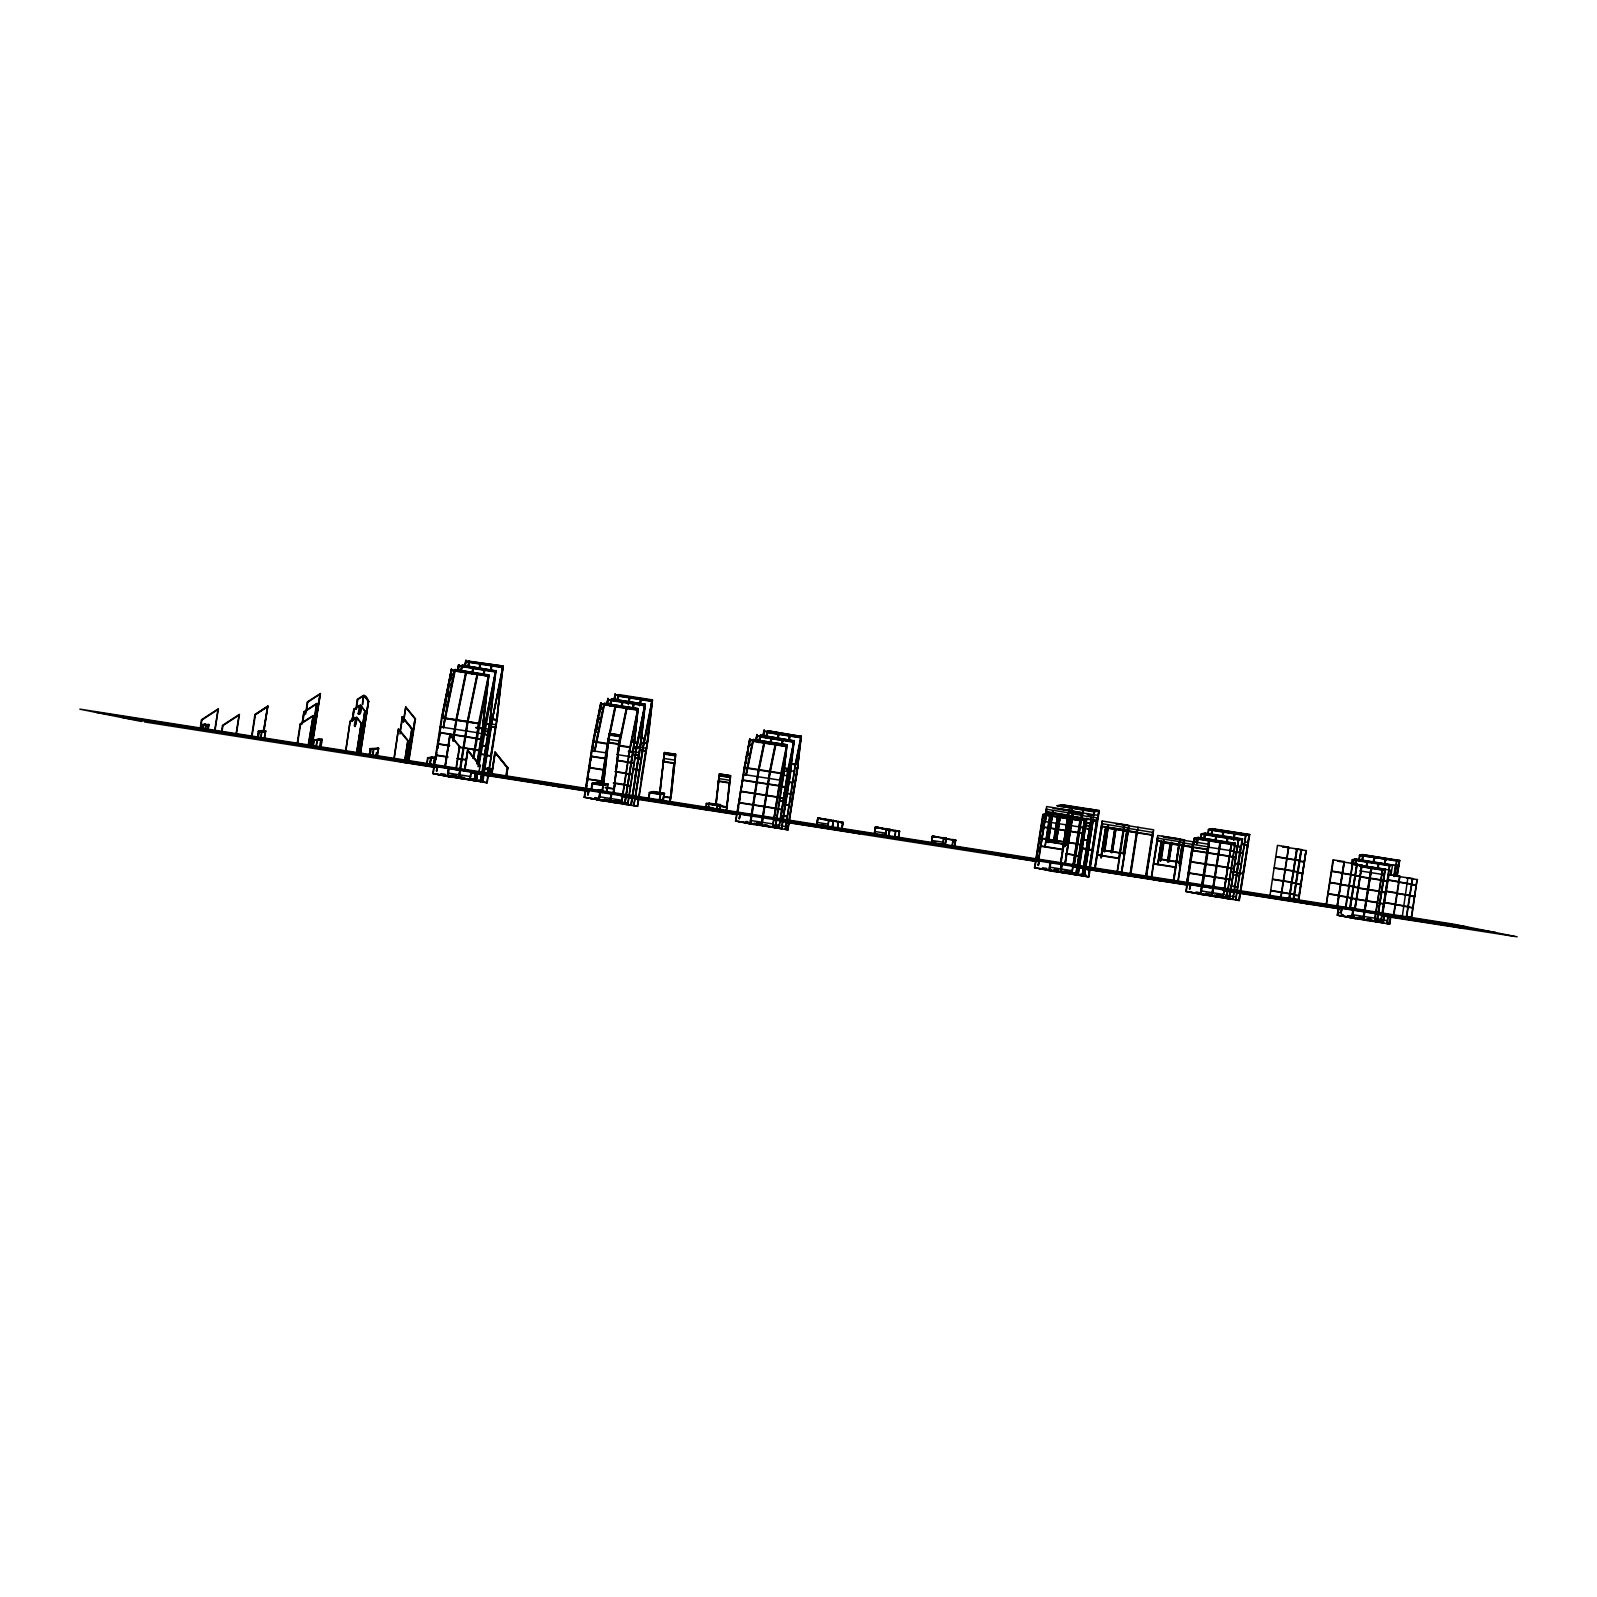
<?xml version="1.0" encoding="UTF-8"?>
<svg xmlns="http://www.w3.org/2000/svg" width="1597" height="1597" viewBox="0 0 1597 1597"><rect width="100%" height="100%" fill="white"/><g stroke="black" fill="none" stroke-linecap="round" stroke-linejoin="round"><path stroke-width="1.5" d="M450.274 680.302L451.492 669.023L441.85 717.951L444.685 718.39L454.506 670.261M450.614 680.342L451.212 674.653M458.079 669.762L458.658 664.631L458.319 670.58M462.292 666.767L461.214 671.538M464.967 666.069L466.144 660.28L465.026 665.769M477.044 674.573L467.242 721.964M477.743 674.373L488.223 676.33M487.205 683.596L482.294 730.667L488.343 676.03L478.521 723.72M478.86 723.78L445.004 718.47L455.005 669.562L488.842 674.872L483.033 724.619M494.032 681.12L489.441 726.276L495.489 671.638M501.498 674.792L496.587 721.864L502.656 667.247L493.154 714.977M600.472 708.769L600.811 702.82L598.875 715.716M607.399 703.558L607.958 698.428L607.12 704.277M603.107 784.466L607.519 744.122M603.446 785.245L609.136 733.422L620.415 735.179L614.625 784.945M614.546 699.167L615.105 694.036L614.765 699.985M613.867 790.974L619.935 736.357L618.458 745.839L630.216 747.516M637.922 709.886L632.711 754.203L636.185 719.309L629.078 753.505L638.141 708.669L604.305 703.379L596.38 742.206L607.858 744.162L609.315 734.7L603.746 782.77M629.877 747.456L637.582 709.827L633.809 748.214L638.141 708.669L604.305 703.379M643.571 713.46L639.858 749.811L644.749 705.854M637.023 743.064L644.729 705.435L640.956 743.823L645.288 704.277L611.451 698.987L609.974 706.173M650.718 709.068L647.005 745.42L651.955 701.043M617.42 700.504L618.598 694.575L652.454 699.885L647.763 739.371M659.501 793.39L664.272 753.724L675.551 755.501L671.359 793.829L675.711 754.263L664.432 752.506L659.88 793.849M659.9 793.849L664.432 752.506M673.754 764.923L670.321 800.117M670.281 799.818L674.074 763.007L663.454 761.33M715.696 804.289L719.189 775.184L730.468 776.941L726.715 808.501L729.27 782.57L718.67 780.913M716.015 805.187L719.349 773.946L730.628 775.723L727.074 804.948M749.412 744.941L749.752 738.992L747.476 753.984M756.519 738.014L756.898 734.6L756.858 738.074M760.531 736.716L759.473 741.467M763.486 735.319L764.045 730.188L763.705 736.137M786.423 749.452L783.169 777.619L786.343 748.334M792.651 748.594L782.869 821.457L780.035 820.918M790.315 773.227L793.749 741.607L788.04 769.135M799.957 743.344L797.462 768.836L800.816 737.794L790.116 736.117M361.341 723.521L356.69 717.113L350.182 721.784M365.134 711.364L360.463 704.956L353.895 709.128L351.999 721.425L353.915 709.128M364.555 696.512L368.667 701.582L363.896 695.154L357.329 699.326L355.871 709.407M200.044 729.55L201.462 719.768L218.33 708.789L214.816 731.845M200.384 729.589L201.901 719.987M201.901 729.43L202.619 724.539L208.928 724.519L207.969 730.508M202.021 729.849L202.919 724.938L205.714 724.359M202.679 729.949L203.578 724.798M205.434 723.96L202.559 724.878L206.053 725.437M204.755 729.53L205.734 725.377L208.868 724.858L207.63 730.448M205.374 730.089L206.113 725.098L208.928 724.519M207.111 729.989L207.889 724.938M214.477 731.805L217.991 709.507M221.464 732.783L222.502 725.377L239.37 714.398L236.256 735.079M221.803 732.823L222.941 725.617M235.917 735.039L239.031 715.137M251.448 737.594L254.941 714.498L267.837 706.114L263.884 732.065M251.787 737.634L255.4 714.717M257.436 738.093L258.395 731.186L265.721 730.947L264.383 739.331M257.776 738.153L258.694 731.586M258.654 735.758L259.333 731.446M260.59 738.593L261.529 732.025L265.721 730.947M260.87 738.772L261.908 731.745M262.207 730.408L265.661 731.286M261.209 738.832L257.476 737.754L264.044 739.271M267.498 706.852L263.425 732.065L267.817 706.114M264.343 737.515L265.322 731.226M297.042 744.601L300.176 723.86L313.192 715.516L308.341 746.378M297.381 744.661L300.615 724.1M302.093 723.76L303.969 711.703L316.985 703.359L310.157 746.737M302.212 723.78L303.969 711.703M302.951 721.305L304.288 711.923M305.586 714.218L307.383 701.901L320.398 693.557L311.994 747.097M306.345 711.663L307.702 702.121M308.001 746.318L313.112 715.975L300.236 724.339M309.818 746.677L316.505 704.057M319.919 694.256L311.615 747.037L320.378 693.557M312.912 746.737L313.87 739.83L322.195 739.371L320.777 748.155M313.252 746.777L314.17 740.21M315.986 747.216L317.005 740.649L322.195 739.371M316.066 747.236L317.364 740.369M318.681 738.832L322.135 739.71L313.83 740.15L318.981 739.211M319.58 747.975L320.358 741.807M320.857 741.747L320.518 747.775M320.438 748.095L321.476 741.687M345.411 752.167L350.122 721.285C362.798 706.453 350.302 741.966 357.409 718.011M345.731 752.227L350.122 721.305M352.478 721.285L354.354 709.367M356.251 709.208L357.768 699.566M354.314 725.896L355.592 717.732M358.227 713.759L359.505 705.595M359.804 713.999C360.583 693.338 363.597 716.774 358.087 713.739M362.918 695.793C362.279 721.026 361.401 682.438 368.667 701.582M356.351 753.884L361.162 723.181M356.69 753.944L361.401 723.062L356.77 753.604M358.167 754.243L364.835 711.004L358.507 754.303M359.944 754.602L368.368 701.223M360.004 754.622L368.608 701.103L360.343 754.662M377.191 756.978L378.589 748.195L370.284 748.654L369.226 755.541L370.584 749.033L372.72 748.594M370.544 753.225L371.243 748.893M372.48 756.06L373.399 749.472L378.589 748.195M372.82 756.12L373.778 749.193M375.674 756.758L376.473 752.546M376.333 756.858L376.952 752.546M376.852 756.938L378.549 748.534L370.225 748.993M393.76 759.733L398.471 728.851L408.313 740.788L405.039 761.509M394.06 759.793L398.412 729.31L408.093 741.228M400.108 731.386L402.264 716.714L412.106 728.651M399.929 733.961L402.624 717.552M403.362 721.744L405.678 706.892L415.519 718.83L408.692 762.228M403.662 722.024L405.818 706.932M406.536 761.829L411.727 728.731M406.876 761.869L412.086 728.631M426.659 764.584L427.637 757.677L434.943 757.437L433.605 765.821M426.998 764.644L427.936 758.076M431.45 756.898L434.883 757.777L430.751 758.515L429.773 764.723L433.326 765.422M429.813 765.083L430.751 758.515M430.112 765.262L431.13 758.216L434.943 757.437M430.451 765.322L430.751 763.566M431.37 765.462L427.058 764.284M433.266 765.762L434.544 757.717M437.658 774.485L432.807 773.527L441.59 717.452L451.492 669.023M433.166 773.587L444.285 704.257L447.779 704.816M436.74 752.566L435.901 759.893L436.72 754.942M440.752 726.954L437.698 748.514L438.536 743.324M442.589 717.273L444.485 705.095L447.32 705.535M439.135 739.431L439.993 734.021M441.331 727.433L440.093 727.214M442.469 718.131L443.207 713.4M443.766 710.645L446.342 694.176L449.855 694.735M444.066 710.925L448.418 684.115L451.911 684.654M445.663 703.738L448.757 684.155L451.552 684.754L448.677 684.614M447.06 695.833L450.474 674.054L453.967 674.613M447.32 696.332L448.118 691.341M448.677 688.666L451.691 669.822L454.905 670.341M450.434 679.743L451.751 669.842M437.159 766.54L436.42 771.211L437.838 766.66M444.745 717.931L443.247 727.693L445.403 718.231M436.76 771.271L437.498 766.6M443.587 727.753L445.084 717.991M447.439 704.756L444.545 704.776M449.516 694.675L446.621 694.715M453.628 674.553L450.733 674.573M455.005 669.562L488.782 675.331M457.92 671.698L458.898 665.45L462.072 665.949M444.804 767.498L449.935 734.62L444.864 767.858M445.204 767.917L450.174 735.438M461.573 666.328L460.635 670.92M462.152 665.17L495.928 670.92L462.152 665.17L460.655 672.437M447.26 775.803L448.438 768.317M452.75 740.748L456.023 719.888L445.403 718.331M447.599 775.843L448.777 768.357M453.069 740.808L456.363 719.788M447.939 775.902L449.116 768.417M453.428 740.848L456.682 719.987M465.006 667.286L465.605 663.414M466.204 671.798L456.283 720.247M467.861 666.209L464.767 665.27L465.805 660.22M469.219 661.238L503.135 666.069L497.326 715.835M455.804 769.574L459.397 746.657M456.143 769.634L459.776 746.558L449.935 734.62M473.351 667.386L471.933 674.213M458.878 777.619L467.642 721.545M459.217 777.679L467.981 721.764M477.483 673.555L467.582 722.004M480.497 662.995L479.379 668.524M464.867 770.872L467.881 750.909M484.63 669.163L483.512 674.693M475.726 772.768L474.668 780.274L469.937 779.356L471.015 771.85M473.091 758.535L478.581 723.421L467.961 721.864M469.957 779.356L471.375 772.249M473.451 758.276L478.92 723.321L441.59 717.452M470.257 776.501L470.277 779.416L432.807 773.527M473.59 758.315L487.125 685.552M488.343 676.03L487.225 685.572L488.622 676.07L451.612 670.281M491.796 664.771L490.658 670.281M474.329 780.234L475.387 772.708M476.904 763.785L482.713 726.615M477.243 763.825L483.452 724.22L488.842 674.872L478.062 729.829M476.086 780.574L477.283 772.469L476.225 780.614L480.797 781.512L490.598 719.828M485.728 719.029L478.262 766.76L486.067 718.929M476.545 780.654L476.864 777.819M478.801 766.38L495.769 671.678L458.758 665.889M478.601 772.669L480.358 765.702M494.272 679.643L495.429 671.618L486.007 719.369M480.557 780.115L481.156 776.342M484.47 754.523L488.702 729.15M480.577 781.472L490.219 719.928M482.474 781.851L492.874 714.618M482.813 781.911L493.213 714.518M469.219 661.537L465.905 661.497L502.975 667.306L501.518 676.769L502.576 667.227M501.179 676.729L502.915 667.286M490.019 774.645L490.978 768.656L487.484 768.117L490.918 768.995L487.784 769.534L487.185 774.206M487.424 774.186L488.163 769.235L490.978 768.656M490.738 755.76L495.849 724.739M486.865 782.73L487.923 775.224M489.121 768.317L497.366 715.516M450.174 776.98L445.323 776.042L487.185 782.79L488.263 775.264M489.461 768.377L497.745 715.436M489.401 772.449L489.94 769.075M489.68 774.585L490.578 768.956L484.61 769.035L488.103 769.574M491.437 775.144L494.95 752.087L507.806 767.718L506.249 777.46L507.786 767.718M491.457 775.144L495.09 752.107L507.706 768.157L495.01 752.566M491.796 775.204L495.19 752.906M505.53 777L507.427 767.818M588.075 798.041L584.163 797.262L592.946 741.168L600.811 702.82M584.522 797.322L593.285 741.228M585.101 794.527L591.669 752.506M592.088 751.029L593.166 743.903M593.864 739.371L595.661 727.992M586.259 790.295L586.957 785.644M587.856 781.033L588.415 776.342M589.173 771.69L590.231 764.723M590.85 760.971L591.688 755.421M593.186 745.899L592.687 751.129L591.449 750.929M593.944 741.008L597.717 717.911L601.211 718.45M595.761 732.504L598.057 717.971M586.917 790.096L585.46 790.156M595.841 732.145L599.773 707.87L603.267 708.409M597.398 725.118L598.236 719.868M599.394 715.556L601.051 703.658M588.534 790.275L587.796 794.947L589.213 790.375M596.12 741.667L594.603 751.428L596.779 741.966M588.115 794.987L588.874 790.335M594.942 751.488L596.46 741.727L592.946 741.168M598.815 728.472L595.921 728.511M600.871 718.41L597.977 718.45M603.746 704.537L596.04 742.126L593.226 741.687L601.151 702.88M591.07 790.275L592.028 783.368L596.839 782.37L608.138 784.147L606.72 792.91M591.409 790.315L592.467 783.728M607.159 705.475L607.758 701.622M596.839 782.37L608.078 784.486L602.927 785.425L601.949 791.972M611.032 699.686L609.954 704.716M611.451 698.987L645.288 704.277L636.504 747.336M599.813 792.052L598.635 799.538L602.728 800.317M601.211 783.089L607.379 743.623M598.955 799.578L600.153 792.092M601.53 783.129L608.996 734.64L620.275 736.417L618.798 745.879L626.803 707.371M609.136 733.422L620.415 735.179M614.386 701.103L615.364 694.855L652.375 700.344M599.294 799.638L600.492 792.152M601.889 783.189L607.698 746.039M602.189 792.491L603.307 785.145L608.138 784.147M615.524 705.595L607.659 743.982M602.528 792.551L602.408 788.998M606.381 792.851L607.419 786.443M622.67 701.203L621.552 706.653M609.914 801.295L611.092 793.809M617.221 754.622L618.299 747.695M610.254 801.355L611.431 793.869M617.52 755.022L618.598 747.975M610.593 801.395L611.771 793.909M615.604 769.315L616.422 764.025M617.161 759.374L619.337 745.5M614.645 784.626L613.128 794.208L613.887 788.698L605.403 787.361M613.468 794.268L615.025 784.546M629.817 696.811L628.22 704.616M633.949 702.959L632.831 708.429M629.937 747.156L621.313 803.091L624.966 803.81L633.869 747.775M636.424 717.852L637.582 709.827M624.627 803.75L632.731 751.927L628.479 751.269M641.096 698.568L639.618 705.774M624.746 803.77L633.49 747.855M627.9 804.389L637.443 742.665L632.931 741.946M644.729 705.435L636.245 749.093M645.068 705.495L643.331 714.917L645.148 705.495L608.058 699.686L611.372 699.746M634.748 778.038L639.139 752.686M630.895 804.988L639.878 747.536M631.015 805.028L640.637 743.463M587.756 797.981L631.354 805.068L641.016 743.364M618.378 695.793L652.295 701.103L643.731 744.761L652.454 699.885L648.162 738.972L637.622 806.325L633.829 805.587L644.25 738.353M633.849 805.587L644.589 738.253L640.078 737.554M635.307 798.48L643.731 744.761M650.678 708.589L651.875 701.043L644.509 738.712M652.215 701.083L650.378 710.505M641.016 779.276L646.286 748.294M637.283 806.265L647.783 739.072M648.362 798.919L649.38 792.391L660.659 794.148L659.701 801.055M648.402 799.298L649.181 796.364M648.741 799.338L649.819 792.751L653.472 791.992M653.193 791.593L664.432 793.709L660.619 794.488L649.32 792.731L653.193 791.593L664.472 793.37L663.134 801.734M652.195 800.037L648.462 798.959M664.612 753.784L662.815 763.206M659.361 800.995L660.419 794.408M675.711 754.263L664.352 752.966M669.542 803.031L671.059 793.469M669.882 803.091L671.439 793.37M705.754 808.302L706.413 803.411L720.507 804.589L719.548 810.577M706.094 808.361L706.712 803.79M708.27 808.801L709.228 802.832M708.609 808.861L705.814 807.962M708.729 807.284L706.333 807.164M719.349 773.946L730.628 775.723M716.195 802.792L719.528 775.224L718.111 782.171M717.053 810.078L717.113 807.024M719.209 810.517L720.127 804.868L706.373 803.75L726.595 807.144L720.187 806.305M725.956 811.875L727.094 804.648M726.296 811.915L727.473 804.549M738.513 821.577L735.538 820.998L749.752 738.992M735.898 821.058L744.282 767.339M737.654 811.655L743.483 774.425M743.823 772.189L746.657 754.063L750.151 754.622M737.954 811.795L738.692 807.044M739.391 802.552L740.15 797.741M741.966 786.123L740.569 791.154L754.682 793.35M742.685 781.472L743.503 776.322M744.042 774.864L742.825 774.665M744.142 772.289L744.941 767.159M745.52 763.466L746.637 756.379M746.997 754.123L749.811 754.563M747.236 753.425L748.714 744.022L751.808 744.981M746.059 763.146L746.757 758.575M749.013 746.059L749.931 739.79L753.145 740.309M739.89 814.011L739.151 818.682L740.569 814.111M747.117 767.778L745.979 775.164L747.775 768.037M739.491 818.722L740.229 814.071M746.318 775.224L747.456 767.838L781.292 773.128L772.688 826.827L775.383 827.346M752.746 740.709L747.037 768.237L744.222 767.798L750.071 739.052M753.245 739.531L787.081 744.821L753.245 739.531L747.376 768.297L781.212 773.587M756.199 739.671L757.238 734.64M759.972 735.858L758.894 740.868M760.392 735.139L794.168 740.888L760.392 735.139L758.874 742.665M747.955 821.617L745.739 821.537M763.306 737.255L764.224 731.007L767.458 731.506M758.375 769.714L749.991 823.254L753.165 823.872M750.311 823.313L758.735 769.614M750.67 823.373L759.054 769.814M764.444 741.747L758.655 770.053M766.101 736.177L763.007 735.239L764.045 730.188M767.039 731.925L766.041 736.477M767.538 730.747L801.315 736.496L767.538 730.747L766.081 737.814M771.591 737.355L770.153 744.442M758.894 823.333L756.679 823.234M769.654 771.471L761.27 825.03L764.444 825.629M761.609 825.09L770.014 771.371M761.949 825.13L770.333 771.571M775.723 743.523L769.934 771.83M778.737 732.963L777.36 739.591M767.139 824.89L764.923 824.791M782.889 739.132L781.512 745.739M772.549 826.787L780.953 773.227M773.008 823.972L773.008 826.867L735.538 820.998M774.146 819.72L786.862 746.039M775.184 827.326L783.548 773.766M775.523 827.366L783.927 773.667M790.036 734.72L788.658 741.347M778.418 826.647L774.226 826.248M778.817 828.045L788.1 768.836L783.848 768.177M778.957 828.064L788.439 768.736L783.927 768.037M779.276 828.124L779.256 825.23M780.414 820.978L794.068 741.667L756.998 735.858L760.312 735.918M792.751 747.256L793.669 741.587M794.008 741.647L792.551 748.574M781.811 826.188L790.695 769.355M738.173 821.517L781.791 828.623L782.091 825.769M781.791 828.623L791.074 769.275M795.246 764.444L785.225 829.322L787.92 829.841L798.221 764.863M785.544 829.362L795.585 764.344L791.074 763.645M764.145 731.466L801.235 737.255L799.718 744.182L800.716 740.649M799.798 744.202L800.616 740.629M791.433 802.832L797.123 771.91M787.581 829.801L797.382 767.159M787.72 829.821L797.502 767.259M821.377 826.148L816.786 825.25L817.764 818.083L829.162 819.86M816.786 825.25L817.844 817.744L817.125 825.31M822.235 818.622L817.884 818.103M823.932 819.041L828.524 819.84M828.064 827.026L828.783 819.461L827.745 826.967L832.316 827.865L833.594 820.399L831.977 827.825M831.817 820.459L842.617 822.834L838.385 821.996M832.117 827.845L833.514 820.379M837.646 828.863L838.365 821.297L837.307 828.803L841.898 829.701L843.096 822.215L841.679 829.681M841.539 829.642L842.677 822.495M874.477 834.333L875.535 826.807M874.777 833.035L875.635 827.525L896.077 830.719M878.649 827.446L875.555 827.506M878.989 827.506L875.216 827.106L886.515 828.883M881.284 828.045L884.998 829.122M884.958 835.97L886.814 829.043M886.475 828.524L885.077 835.99L888.731 836.708L889.928 829.222M885.417 836.03L885.397 833.135M888.77 833.474L889.349 829.821M888.89 834.293L890.008 829.222M894.979 837.866L895.717 830.3L894.659 837.826L898.312 838.545M898.093 838.505L899.59 831.059M898.871 835.73L898.432 838.565L899.51 831.059M931.37 843.256L932.468 836.109L946.382 838.405M931.69 843.316L932.548 835.77L931.47 843.296L934.185 843.815M935.083 836.628L932.908 836.529L955.964 840.242L953.09 839.683M935.642 842.338L933.427 842.258M941.491 837.966L945.843 838.665M944.665 838.465L942.13 837.607M942.769 845.053L943.827 837.547M943.587 843.915L941.372 843.835M944.805 845.472L946.422 838.066M944.925 845.512L946.023 838.006M945.264 845.552L946.342 838.046M952.331 846.889L953.07 839.323L952.012 846.849L954.707 847.368M953.09 840.022L955.425 840.501L954.487 845.971L952.311 845.552M954.507 847.348L955.565 839.822L954.846 847.388M1054.918 871.643L1034.517 867.71L1042.841 814.49L1047.672 813.492L1085.002 819.341L1076.378 874.457M1034.856 867.77L1043.14 814.869M1036.253 860.683L1042.003 822.954M1037.291 856.092L1036.932 860.424M1038.17 851.48L1038.749 846.789L1038.19 851.48M1039.887 839.822L1040.585 835.171M1041.184 831.418L1042.043 825.869M1043.12 819.061L1043.799 814.749M1041.464 830.56L1042.202 825.909M1043.061 821.237L1041.803 821.377M1038.389 860.004L1046.674 806.545L1073.583 810.937L1065.259 864.396M1038.709 860.064L1046.534 809.22M1038.868 860.723L1038.13 865.394L1039.547 860.823M1038.469 865.434L1039.208 860.783M1045.296 821.936L1046.354 815.029L1051.105 814.39M1046.654 815.428L1044.957 821.876M1044.977 846.35L1050.127 812.454M1045.157 846.37L1050.926 812.653M1050.806 812.613L1045.995 841.14L1068.014 844.593M1047.612 842.378L1052.543 810.917M1047.752 842.398L1052.882 810.977M1048.091 842.457L1053.022 810.997M1048.45 842.477L1052.503 813.452L1096.62 820.359M1047.033 870.205L1088.894 876.953L1099.295 810.557L1061.965 804.708L1057.134 805.706L1094.424 811.895M1048.969 869.986L1050.147 862.5M1053.361 841.898L1057.374 817.065M1049.309 870.026L1050.487 862.54M1053.681 841.958L1057.633 816.806L1062.045 816.107M1050.826 862.6L1049.648 870.086L1054.02 870.964M1054.04 842.018L1058.052 817.185M1054.579 843.276L1059.13 814.25M1054.739 843.316L1059.47 814.29L1055.078 843.356M1060.588 806.585L1065.399 805.607M1055.417 843.376L1060.069 814.191M1056.276 842.937L1060.428 814.31L1056.016 843.236M1061.965 804.708L1065.598 805.687M1056.016 843.316L1060.568 814.27M1068.433 812.653L1060.528 863.478L1069.251 810.078L1060.947 863.538M1061.426 864.256L1060.248 871.742L1065.299 872.721M1064.201 846.55L1068.653 818.842M1069.531 811.755L1080.81 813.532M1060.588 871.802L1061.686 864.636M1064.6 846.051L1068.912 818.582L1073.663 817.924M1061.765 864.316L1060.907 871.842L1062.105 864.356M1064.939 846.091L1069.331 818.942L1064.88 846.67M1070.888 812.434L1071.667 808.282M1070.808 815.947L1066.676 844.573M1071.228 812.494L1071.926 808.022L1076.677 807.363M1066.636 844.913L1071.028 815.907M1066.616 844.973L1071.367 815.947M1071.567 812.554L1072.346 808.381M1066.956 845.013L1067.714 840.182M1068.473 835.351L1071.128 818.403M1072.465 813.472L1067.974 844.933L1046.075 841.499M1064.8 864.316L1072.745 813.512M1064.92 864.356L1073.064 813.552M1085.002 819.341L1080.191 820.339L1071.986 873.579L1034.517 867.71M1073.643 865.754L1081.468 815.269M1081.748 815.308L1073.783 866.113M1074.262 866.193L1082.946 810.038M1082.506 814.27L1083.205 809.779L1088.016 808.801L1099.255 810.897L1094.105 811.835L1093.446 815.967M1082.846 814.31L1083.624 810.158M1084.483 819.66L1075.899 874.377L1084.623 819.64M1086.639 818.303L1077.915 874.777L1082.506 875.695M1078.254 874.837L1086.958 818.363M1090.032 823.254L1086.519 848.746L1081.508 847.947M1091.27 817.404L1082.167 875.635L1091.13 819.281M1091.47 819.341L1082.646 875.715L1039.028 868.608M1088.775 876.933L1084.183 876.034L1093.127 818.043M1084.183 876.034L1093.087 820.519L1085.641 868.928M1093.526 816.406L1094.484 811.555L1099.295 810.557M1084.523 876.094L1084.962 873.26M1097.059 817.884L1089.234 868.389L1097.039 820.778L1052.922 813.871M1097.319 817.924L1088.415 876.873L1098.916 810.837M1097.818 816.905L1098.756 810.877M1102.209 821.018L1094.724 868.828L1102.229 821.038L1129.099 825.429L1121.334 873.18L1128.261 827.985M1095.143 868.888L1102.429 823.753L1097.199 854.754L1119.237 858.208M1105.663 826.887L1100.832 857.789L1106.002 826.927L1102.389 849.963L1123.949 853.337M1101.311 857.868L1106.142 826.967M1104.106 851.58L1108.058 825.389M1104.445 851.64L1108.398 825.449M1104.785 851.68L1108.019 827.925L1152.136 834.832M1111.093 852.479L1114.666 828.683M1111.432 852.538L1115.005 828.723M1115.604 828.623L1111.772 852.598L1115.005 828.843M1112.37 852.479L1115.944 828.683L1112.35 851.7M1123.689 827.086L1118.758 858.128M1117.022 872.321L1123.949 827.126M1117.361 872.381L1124.767 824.551M1126.883 830.38L1123.09 853.397M1123.31 854.195L1127.043 830.42M1124.088 853.357L1127.981 827.945M1121.673 873.24L1128.74 828.064L1101.73 823.653M1130.057 874.577L1136.944 829.721M1137.264 829.781L1130.197 874.956M1130.676 875.036L1138.082 827.206M1145.488 877.172L1152.575 832.356M1152.854 832.396L1145.927 877.591L1153.673 829.841L1115.524 823.673M1146.267 877.651L1153.313 832.476L1127.522 828.244M1151.217 877.671L1157.725 835.491L1180.323 839.044L1173.775 881.205M1151.557 877.731L1157.585 838.165M1161.199 841.3L1157.705 864.576L1161.538 841.359L1158.803 858.787L1180.363 862.16M1158.045 864.636L1161.678 841.379M1160.32 860.783L1163.594 839.862M1160.46 860.823L1163.375 842.218M1160.799 860.883L1163.934 839.922M1161.318 859.805L1163.894 842.457M1167.427 861.721L1170.202 843.096M1167.766 861.781L1170.541 843.156M1171.12 842.138L1168.225 861.641L1171.938 843.336M1168.725 861.721L1171.639 843.136M1169.064 861.741L1171.819 843.316M1173.296 881.125L1179.484 841.599L1173.436 881.145M1178.985 863.298L1182.199 844.953M1179.185 863.358L1182.079 844.753M1179.305 865.774L1182.798 842.497M1180.502 862.2L1183.517 842.418M1177.748 882.003L1183.796 842.457M1178.087 882.063L1184.595 839.882L1162.037 836.349M1192.52 844.214L1186.811 883.46M1186.611 883.78L1192.799 844.254M1186.751 883.8L1193.618 841.679M1205.336 895.178L1185.872 891.445L1194.217 838.225L1198.029 837.447L1235.379 843.296L1226.795 898.013L1223.023 897.274L1231.187 844.354L1235.319 843.635L1198.029 837.447M1186.232 891.505L1193.258 846.65M1193.757 843.396L1194.516 838.625M1194.456 842.797L1195.155 838.485M1190.244 884.459L1189.486 889.13L1190.923 884.558M1196.672 843.196L1197.331 839.064L1201.523 837.986L1197.71 838.784L1196.912 843.895M1189.825 889.17L1190.583 884.518M1197.351 843.316L1198.01 839.164L1201.802 838.385M1200.665 838.305L1201.363 833.834L1205.176 833.055L1242.526 838.884L1233.064 899.251L1189.466 892.164M1200.904 839.004L1201.663 834.233M1203.819 838.804L1204.477 834.672M1204.058 839.503L1204.857 834.393L1208.949 833.993M1204.497 838.904L1205.276 834.752M1207.811 833.913L1208.51 829.442L1212.323 828.643L1249.672 834.492L1239.332 900.508L1198.409 893.941M1208.051 834.612L1208.809 829.821L1212.602 829.043M1200.345 893.701L1207.352 848.865M1207.951 844.973L1208.61 840.821M1200.665 893.761L1208.111 846.849M1208.29 845.013L1208.989 840.541L1212.802 839.762L1208.61 840.84M1201.004 893.821L1209.288 840.94L1213.101 840.142M1202.681 886.475L1209.189 844.314L1164.073 837.247M1210.965 834.413L1212.422 830.36M1211.205 835.091L1212.003 829.981L1215.776 829.542M1245.8 835.63L1208.45 829.781L1212.323 828.643M1211.644 834.512L1212.303 830.38M1215.097 840.581L1215.756 836.429L1219.908 835.71M1215.437 840.621L1216.135 836.149M1215.776 840.681L1216.575 836.509M1211.963 895.538L1220.268 842.318L1224.041 841.859M1212.303 895.578L1220.567 842.697M1222.244 836.169L1223.042 832.017M1222.583 836.229L1223.282 831.758L1227.055 831.298M1222.923 836.289L1223.721 832.117M1226.376 842.338L1227.055 838.205L1231.187 837.467M1226.716 842.398L1227.414 837.906M1227.055 842.437L1227.853 838.285M1223.023 897.274L1231.566 844.074L1235.379 843.296M1223.342 894.42L1223.362 897.314L1185.872 891.445M1224.48 890.168L1230.668 847.947M1233.543 840.062L1234.561 833.514L1238.653 833.135M1233.902 840.122L1235 833.874M1226.436 896.596L1227.015 892.803M1226.456 897.953L1234.98 843.575M1232.944 899.231L1229.271 898.512L1238.334 839.962L1242.526 838.884M1229.291 898.512L1238.713 839.683L1201.363 833.834M1229.61 898.572L1229.61 895.677M1230.748 891.425L1237.815 843.555M1236.597 872.241L1240.45 846.809M1232.724 899.191L1242.127 839.184M1235.559 899.77L1245.62 835.53M1235.878 899.81L1245.86 835.291L1249.672 834.492M1238.853 900.429L1239.551 895.318M1238.993 900.448L1239.731 895.677M1240.11 893.302L1249.273 834.792M1283.788 846.65L1282.371 846.769L1301.615 849.624L1293.67 900.448M1280.594 897.913L1288.559 847.109M1280.954 897.973L1288.759 847.129L1277.48 845.372L1269.875 896.236M1287.162 899.71L1287.461 897.813M1287.282 899.73L1287.801 897.873L1287.621 899.77M1288.899 899.51L1296.824 848.686L1288.999 899.53M1289.358 899.57L1297.263 848.766M1293.031 900.349L1301.156 849.544L1293.33 900.389M1298.082 901.407L1306.047 850.602L1298.581 901.487M1298.241 901.447L1306.067 850.602M1326.089 905.04L1333.016 859.845L1344.434 861.641L1337.368 906.817M1337.987 861.262L1357.151 864.097L1350.084 909.272L1357.011 864.077M1339.164 861.102L1337.907 861.242M1344.095 861.582L1337.008 906.757L1344.295 861.601M1340.222 915.76L1337.248 915.181L1338.446 907.695M1337.607 915.241L1338.785 907.755M1339.065 907.795L1338.166 912.446L1339.863 912.705M1339.663 907.875L1223.202 890.108M1341.6 908.194L1340.861 912.845L1342.279 908.294M1341.201 912.905L1341.939 908.234M1341.24 914.123L1343.356 914.881M1352.02 864.516L1352.719 859.965M1352.499 863.178L1345.293 908.334M1345.772 908.414L1353.378 859.825M1394.82 875.276L1396.337 865.594L1355.234 858.986L1358.987 859.925M1354.875 864.616L1355.534 860.404L1358.328 859.825M1355.194 864.656L1355.913 860.124L1358.328 859.825M1355.554 864.716L1356.332 860.484M1349.445 909.172L1356.791 864.037M1349.665 915.8L1347.449 915.7M1358.907 860.084L1359.566 855.174L1362.381 854.595L1399.711 860.444L1397.315 875.775M1359.247 860.124L1359.865 855.553M1352.879 909.951L1351.701 917.437L1354.875 918.055M1352.04 917.496L1353.218 910.011M1352.38 917.556L1353.557 910.07M1355.294 898.931L1365.854 900.928M1362.381 854.595L1399.671 860.783L1359.506 855.513L1362.64 854.994M1365.475 855.433L1362.68 856.012L1361.981 860.543L1363.359 856.112M1354.516 910.25L1361.702 865.095M1362.321 860.603L1363.059 855.713M1354.635 910.27L1361.902 865.135L1350.962 863.418M1354.975 910.33L1362.061 865.155M1362.8 866.033L1360.045 866.273M1366.154 866.373L1366.952 862.14M1366.453 866.772L1367.192 861.881L1369.947 861.641M1366.792 866.812L1367.611 862.24M1358.388 917.417L1360.424 917.397M1362.98 919.213L1370.945 868.329L1374.418 867.85M1363.319 919.253L1371.623 868.429L1363.658 919.313M1373.3 861.981L1373.959 857.769L1377.093 857.25M1374.338 857.489L1373.26 862.32L1374.338 862.14M1373.939 862.42L1374.638 857.868M1374.099 867.81L1371.324 868.049L1363.299 919.253L1366.154 919.812M1368.849 919.073L1366.633 918.974M1377.393 868.489L1378.231 863.897M1377.732 868.528L1378.471 863.658L1381.245 863.398M1378.071 868.588L1378.77 864.037L1381.585 863.458M1382.383 870.066L1374.398 921.01L1377.093 921.529L1385.417 869.227L1351.581 863.937M1385.417 869.227L1382.603 869.806L1374.718 921.05L1337.248 915.181M1384.878 864.137L1385.617 859.246M1385.917 859.645L1384.539 864.077L1385.238 859.525L1388.392 859.006M1376.754 921.469L1384.898 869.547L1376.394 868.229M1376.893 921.489L1385.038 869.507M1380.127 920.83L1377.912 920.75M1389.53 865.674L1380.666 922.248L1383.361 922.767L1384.559 915.281M1380.986 922.307L1389.749 865.414L1392.564 864.835L1390.947 875.236M1382.503 913.863L1388.572 874.338L1399.97 876.114L1393.782 915.64M1389.011 874.397L1382.703 913.903M1378.471 920.651L1383.142 921.389L1383.98 915.88M1390.548 873.2L1391.266 870.405M1383.142 922.747L1384.14 915.56M1390.608 875.176L1391.207 870.405M1393.502 875.735L1412.666 878.57L1406.478 918.095M1393.842 875.795L1395.538 865.454L1398.732 866.073M1390.827 916.538L1389.749 924.044L1386.915 923.505L1387.973 915.979M1386.935 923.505L1388.312 916.039M1387.254 923.545L1387.234 920.651M1394.82 875.595L1393.422 875.715M1389.45 922.287L1387.214 922.208M1396.616 875.855L1398.034 865.953M1389.41 924.004L1390.488 916.478M1396.956 875.915L1399.331 860.723M1393.422 915.58L1399.611 876.054M1399.97 917.357L1400.27 915.48M1400.09 917.377L1400.609 915.54L1400.429 917.437M1406.618 877.911L1417.577 879.628M1407.875 877.631L1402.186 917.237M1406.139 918.035L1412.327 878.53M1411.049 919.093L1417.098 879.548L1411.389 919.153M445.343 718.53L455.105 670.84L465.645 672.796M458.658 664.631L457.62 669.662L461.114 670.201M457.82 670.48L458.978 664.671M455.944 720.187L465.725 672.497M456.622 720.287L466.384 672.597M467.801 666.508L468.799 661.477M468.101 666.748L469.298 660.779M468.36 667.147L469.398 662.036M471.814 673.215L472.872 668.105L462.172 666.847M472.492 673.315L473.55 668.205M467.921 722.064L477.683 674.373M478.96 668.804L480.018 663.693M479.639 668.923L480.697 663.813M483.112 674.972L484.151 669.862M483.791 675.072L484.829 669.961M490.259 670.58L491.297 665.47M490.938 670.68L491.976 665.57M485.149 723.601L495.988 670.461L490.179 720.227M501.418 676.749L492.016 720.966L503.135 666.069L465.985 661.038M596.719 742.266L604.425 704.636L614.965 706.593M607.958 698.428L606.92 703.459L610.413 704.017M610.533 705.275L611.571 700.245M615.105 694.036L614.066 699.067L617.56 699.626M614.266 699.885L615.444 694.096M607.319 743.923L615.025 706.293M607.998 744.022L615.703 706.393M617.101 700.324L618.099 695.294L615.204 695.294M617.68 700.883L618.718 695.853M621.153 706.932L622.171 701.901M621.812 707.032L622.85 702.001M618.598 745.679L626.343 708.389L615.624 706.812M619.277 745.799L626.982 708.17M628.3 702.54L629.318 697.51M628.978 702.64L629.997 697.61M632.432 708.689L633.45 703.658M633.111 708.808L634.129 703.778M639.579 704.297L640.597 699.266M640.257 704.397L641.275 699.386M636.564 749.153L643.571 714.957M747.715 768.357L753.345 740.788L763.905 742.765M756.898 734.6L755.86 739.631L759.354 740.17M763.206 736.037L764.384 730.248M758.315 770.014L763.965 742.465M758.994 770.113L764.644 742.565M766.62 737.075L767.638 732.005M770.073 743.144L771.111 738.054M770.752 743.244L771.79 738.173M769.594 771.77L775.244 744.222M770.273 771.87L775.922 744.322M777.22 738.732L778.258 733.662M777.999 738.353L778.937 733.762M777.899 738.852L778.817 734.36L789.437 736.017M781.352 744.901L782.39 739.83M782.031 745L783.069 739.93L793.609 741.886M780.873 773.547L786.523 745.979L775.863 744.621M788.519 740.509L789.537 735.438M789.178 740.609L790.216 735.538M795.186 764.743L800.816 737.195M800.037 744.242L794.767 768.317L801.375 736.037L797.821 765.282M362.858 696.252L357.389 699.805M359.425 706.054L353.955 709.607M355.652 718.211L350.442 721.505M218.37 709.268L201.521 720.247M239.43 714.877L222.562 725.856M267.957 706.153L254.881 714.957L267.757 706.573M307.442 702.381L320.199 693.996M304.029 712.182L316.785 703.798M262.507 730.787L258.355 731.526L262.168 731.885M431.709 757.277L427.577 758.016L431.39 758.375M487.484 768.117L484.67 768.696L488.163 769.235M597.118 782.77L591.968 783.708L603.267 785.464M660.28 794.448L664.472 793.37M720.507 804.589L717.313 805.447L716.654 809.998L717.692 805.167L706.413 803.411M717.652 805.507L720.467 804.928L709.168 803.171M1059.61 805.647L1062.225 805.108M1065.059 805.547L1061.087 805.327M1047.951 813.891L1042.801 814.829L1080.131 820.678L1084.962 819.68L1078.095 818.682M1050.127 814.45L1051.305 814.47M1081.009 813.612L1076.218 812.813M1079.931 820.598L1071.667 873.539L1076.238 874.437M1215.417 829.482L1211.943 829.182M1215.976 829.622L1212.263 828.983M1205.456 833.434L1201.303 834.173L1238.653 840.022L1242.466 839.223L1233.443 837.826L1234.321 833.774M1227.374 831.358L1235.739 832.716M1198.309 837.846L1194.157 838.565L1231.507 844.414M1231.387 837.547L1204.797 833.574M1245.48 835.57L1249.613 834.832L1238.334 833.075L1249.133 834.812L1239.911 893.621L1236.617 892.963M1223.701 841.819L1219.888 842.597L1211.624 895.478L1215.736 896.276M1366.154 855.533L1362.66 856.012M1389.709 865.754L1352.36 859.905L1355.234 858.986M1352.36 859.905L1355.494 859.386M1374.298 857.829L1377.432 857.29M1385.577 859.585L1388.731 859.066M1363.139 866.093L1373.62 867.77M1378.91 864.017L1381.425 863.498M1399.711 860.444L1396.517 861.302L1394.121 876.633L1396.916 861.023L1359.566 855.174M1389.39 865.694L1392.185 865.115M1382.223 870.105L1385.378 869.567M430.411 764.963L433.246 765.402M1159.123 878.869L1162.057 879.348M1165.71 879.987L1162.796 879.488M1384.779 914.183L1387.693 914.662M1391.366 915.301L1388.432 914.821M1402.386 917.696L1405.32 918.175M1408.973 918.814L1406.039 918.335M469.338 662.436L479.958 663.993M480.617 664.212L491.237 665.769M491.896 665.969L502.516 667.526M473.471 668.604L484.091 670.161M484.749 670.361L495.469 671.958M618.638 696.252L629.258 697.809M629.917 698.009L640.537 699.566M641.196 699.785L651.816 701.343M466.324 672.996L476.944 674.553M450.793 674.273L453.628 674.713M494.371 681.16L485.209 725.417M450.673 674.872L453.488 675.311M611.491 700.644L622.111 702.201M622.77 702.401L633.39 703.978M634.049 704.177L644.669 705.734M600.991 703.638L604.225 704.137M600.911 704.097L638.002 709.886M626.902 708.569L637.522 710.126M767.578 732.304L778.198 733.961M778.877 734.081L789.477 735.738M790.156 735.838L800.756 737.495M767.538 732.584L778.138 734.241M600.113 708.07L602.927 708.509L600.033 708.369M448.617 684.933L451.432 685.373M599.973 708.669L602.808 709.108M760.432 736.696L771.052 738.353M771.71 738.473L782.33 740.13M760.392 736.976L770.992 738.652M771.67 738.752L782.29 740.409M782.949 740.509L793.569 742.166M749.851 740.249L786.922 746.059M764.564 742.865L775.184 744.521M753.245 741.387L763.845 743.044M764.524 743.144L775.124 744.801M775.803 744.921L786.423 746.578M598.037 718.111L600.871 718.57M446.561 695.014L449.376 695.454M597.917 718.75L600.732 719.189M748.973 744.541L751.808 744.981M748.913 744.841L751.728 745.28M595.661 728.012L599.154 728.551M595.861 728.811L598.675 729.27M746.977 754.283L749.811 754.722M746.857 754.942L749.672 755.381M1067.654 805.946L1085.7 808.781M1236.078 832.716L1218.032 829.901L1226.576 831.278M609.295 734.999L619.896 736.656M1211.444 829.282L1214.279 829.721M790.934 764.085L795.526 764.803M1057.134 805.706L1094.484 811.555M1208.51 829.442L1245.86 835.291M492.355 718.929L496.587 719.588M642.773 742.465L647.025 743.144M492.315 719.229L496.567 719.888M646.985 743.443L642.753 742.785L646.945 743.583M492.275 719.389L496.527 720.047M632.831 742.186L637.103 742.765L627.581 804.329L631.234 805.048M1060.927 809.14L1082.586 812.733M632.791 742.385L637.363 743.104M1053.022 808.302L1098.177 815.368M608.257 739.291L619.556 741.068M1087.637 814.25L1092.108 815.288L1087.357 814.61M1204.298 833.674L1207.132 834.113M1046.195 809.16L1073.224 813.592M1203.28 833.894L1206.633 834.233M783.788 768.476L788.359 769.195M790.675 769.674L794.228 740.429L787.96 772.768M1071.986 813.771L1082.227 815.388M1080.949 815.368L1097.818 818.003M1295.446 848.945L1306.526 850.682M638.54 746.937L643.272 747.675M789.896 770.672L794.627 771.411M1244.981 841.859L1248.295 842.517L1243.205 873.539L1238.194 872.76M490.758 723.94L496.268 724.818M608.178 742.246L618.778 743.903L613.907 791.274M641.974 747.616L646.705 748.354M1360.923 860.224L1378.99 863.059M1380.906 863.358L1390.268 864.815M1394.101 865.334L1398.832 866.093M485.209 723.321L489.421 724.299L484.071 723.621M608.078 742.705L618.698 744.362M635.626 746.857L639.838 747.835M1354.356 859.625L1357.69 859.945M635.566 747.316L639.798 747.995M785.984 770.892L790.216 771.551M1389.749 865.414L1352.419 859.565L1351.701 864.117L1389.19 869.986M785.904 771.351L790.196 771.87M441.91 717.652L444.745 718.091M456.682 720.087L467.302 721.644L458.539 777.559L463.589 778.538M593.285 741.387L596.1 741.826M596.44 741.747L607.738 743.523M619.017 745.28L630.296 747.057L621.652 803.131L584.163 797.262M1116.463 823.633L1127.761 825.389M490.359 726.435L495.07 727.174M640.796 749.971L645.507 750.71M1092.069 820.618L1096.78 821.357M1242.506 844.154L1247.217 844.893M490.299 726.775L495.01 727.513M640.736 750.311L645.428 751.049M1066.816 816.905L1071.407 817.564M1092.009 820.958L1096.72 821.676M1242.446 844.494L1247.137 845.232M664.572 754.183L675.192 755.76M1197.151 838.086L1200.485 838.405M743.942 767.299L747.097 767.937M1196.133 838.285L1199.487 838.625M1042.841 814.49L1080.191 820.339M1194.217 838.225L1231.566 844.074M783.528 774.066L787.081 744.821L780.813 777.16M482.274 728.132L489.121 729.21M631.394 751.329L639.559 752.766M782.75 775.064L787.481 775.803M789.976 776.302L785.664 801.654L780.654 800.876M1085.301 822.515L1090.831 823.393M1233.104 845.512L1241.268 846.929L1237.795 846.25M1390.887 870.345L1388.731 869.906M475.926 727.394L482.294 728.372M1358.069 865.354L1362.321 866.013M475.866 727.833L482.254 728.691M628.42 751.728L632.691 752.227M1362.301 866.632L1382.603 869.806M1360.464 866.632L1382.563 870.145M663.553 758.395L674.832 760.152M483.212 730.827L488.383 731.646M633.65 754.363L638.361 755.102M1084.922 825.01L1089.633 825.749M483.152 731.166L487.923 731.566M633.71 754.742L638.281 755.441M1084.862 825.35L1089.573 826.088M1157.246 838.126L1179.963 841.679M1276.223 856.571L1299.559 860.464M1178.746 841.679L1184.275 842.537M1276.163 856.91L1299.519 860.803M1182.439 842.777L1208.869 846.969M1300.078 861.062L1304.43 861.741M477.603 732.744L440.113 726.855L441.67 727.174M591.489 750.59L606.62 752.966M617.201 754.622L628.978 756.459M663.374 761.789L673.994 763.446M780.334 780.194L743.463 774.445M1041.823 821.038L1079.312 826.907M1207.971 847.089L1230.668 850.642M1300.018 861.402L1304.39 862.081M1359.666 870.864L1382.044 874.377M477.084 733.003L481.975 733.602M483.332 734.001L489.8 735.019M627.681 756.399L632.412 757.158M634.688 757.717L641.056 758.715M786.063 781.452L792.531 782.47M1078.793 827.186L1083.684 827.785M1085.042 828.164L1091.39 829.162M1229.391 850.582L1234.122 851.341M1236.397 851.9L1242.885 852.918M483.272 734.321L489.76 735.359M634.628 758.056L640.996 759.054M786.003 781.791L792.491 782.809M1084.982 828.504L1091.35 829.502M1233.603 851.6L1242.825 853.257M1342.338 872.701L1331.738 871.044M1388.152 879.867L1398.752 881.544M719.508 775.543L730.108 777.2M1354.935 875.136L1331.678 871.383M1411.469 883.999L1388.092 880.207M719.448 775.823L730.069 777.479M1341.181 873.16L1354.875 875.475M1355.593 875.535L1359.965 876.214M1397.595 881.983L1416.379 885.057M439.734 732.424L453.708 734.6M454.386 734.7L464.987 736.377M465.665 736.477L480.757 739.032M605.083 758.335L591.569 756.239M617.041 760.212L631.194 762.567M756.439 782.071L742.924 779.975M757.118 782.171L767.718 783.828M768.397 783.947L779.116 785.624M1055.417 828.783L1041.903 826.687M1056.096 828.883L1066.696 830.54M1067.375 830.66L1082.467 833.215M1192.68 850.303L1206.793 852.519M1207.472 852.618L1218.072 854.275M1218.751 854.395L1232.904 856.751M1355.554 875.875L1369.428 878.011M1370.106 878.11L1380.826 879.807M1411.968 884.698L1416.319 885.397M453.648 734.939L440.133 732.843M454.327 735.039L464.947 736.716M465.625 736.816L480.717 739.371M605.023 758.675L591.509 756.579M616.981 760.551L634.029 763.146M756.399 782.41L742.884 780.314M757.078 782.51L767.678 784.167M768.357 784.287L779.076 785.964M781.033 786.183L785.385 786.862M1055.357 829.122L1041.843 827.026M1056.036 829.222L1066.656 830.879M1067.335 830.999L1082.427 833.554M1192.64 850.642L1206.733 852.858M1207.412 852.958L1218.012 854.615M1218.691 854.734L1235.739 857.31M1360.904 877.032L1369.388 878.35M1370.066 878.45L1380.786 880.147M1382.742 880.366L1386.975 881.025M629.617 762.787L633.969 763.486M780.973 786.523L785.345 787.201M1231.327 856.97L1235.679 857.649M1382.683 880.706L1386.935 881.364M718.67 778.557L729.969 780.334M1274.446 867.87L1293.49 870.904M718.59 781.372L729.21 783.029M1274.386 868.209L1297.802 871.762M1292.931 871.343L1297.742 872.102M1298.301 872.361L1302.673 873.04M1298.261 872.681L1302.613 873.379M481.555 745.28L488.043 746.298M1083.265 839.463L1089.753 840.481M481.495 745.619L487.983 746.637M632.931 769.015L639.399 770.033M784.287 792.751L790.775 793.769M1083.205 839.802L1089.693 840.821M1234.621 863.198L1241.109 864.217M632.871 769.355L639.359 770.373M784.227 793.09L790.715 794.108M1234.581 863.538L1241.049 864.556M1340.582 883.999L1329.962 882.343M1396.996 892.823L1386.376 891.166M1329.802 882.662L1340.522 884.339M1341.819 884.478L1353.278 886.455M1409.692 895.298L1386.336 891.505M1341.759 884.818L1353.238 886.794M1353.837 886.834L1358.189 887.513M1395.818 893.282L1409.652 895.638M1410.251 895.657L1414.603 896.336M449.595 745.52L438.436 743.803M458.978 746.997L463.23 747.656M463.909 747.775L474.628 749.452M603.307 769.634L589.213 767.418L590.271 767.638M615.264 771.491L625.984 773.188M755.361 793.469L765.961 795.126M766.64 795.226L777.36 796.923M1053.661 840.082L1039.547 837.866L1040.605 838.086M1054.319 840.182L1064.939 841.839M1065.618 841.938L1076.218 843.595M1190.923 861.601L1205.016 863.797M1205.695 863.917L1216.295 865.574M1216.974 865.674L1227.694 867.371M1353.777 887.173L1358.149 887.852M1359.187 887.972L1367.671 889.309M1368.35 889.409L1378.95 891.066M1410.191 895.997L1414.543 896.676M449.536 745.859L438.377 744.142M458.938 747.336L463.17 747.995M463.849 748.095L479 750.33M603.247 769.974L589.153 767.758L590.211 767.977M615.224 771.83L632.252 774.425M740.529 791.493L754.622 793.689M755.301 793.809L765.901 795.466M766.58 795.566L777.3 797.262M779.256 797.482L783.628 798.161M1053.601 840.421L1039.487 838.205L1040.545 838.425M1054.28 840.521L1064.88 842.178M1065.558 842.278L1080.71 844.494M1190.863 861.941L1204.956 864.137M1205.635 864.256L1216.255 865.913M1216.934 866.013L1233.962 868.608M1359.127 888.311L1367.611 889.649M1368.29 889.749L1378.89 891.405M1380.966 891.665L1385.338 892.344M472.472 749.632L478.94 750.67M625.006 773.527L632.192 774.765M779.216 797.821L783.568 798.5M1076.298 844.154L1080.65 844.833M1226.716 867.69L1233.902 868.948M1380.926 892.004L1385.278 892.683M1102.489 850.323L1124.228 853.736M1158.903 859.166L1180.642 862.56M479.799 753.784L484.33 754.483M1231.926 871.503L1236.457 872.202M479.739 754.123L484.63 754.882M486.067 755.022L490.578 755.74M780.594 801.195L785.604 801.993M1087.777 849.205L1092.288 849.923M1231.886 871.842L1236.896 872.621M486.007 755.361L490.878 756.12M1087.717 849.544L1092.727 850.343M1238.134 873.08L1243.145 873.878M1272.669 879.149L1291.713 882.183M1291.155 882.622L1295.866 883.361M1296.544 883.64L1300.896 884.339M1296.485 883.979L1300.836 884.678M784.646 804.369L788.998 805.068M1234.98 874.817L1239.352 875.515M784.586 804.708L788.938 805.407M1234.94 875.156L1239.292 875.855M1062.784 849.724L1040.885 846.29M1097.299 855.114L1119.178 858.547M1175.592 867.371L1153.713 863.957M1328.085 893.601L1338.805 895.298M1395.219 904.122L1384.619 902.465M1328.025 893.941L1347.209 896.895M1403.623 905.719L1384.559 902.804M1337.647 895.737L1351.521 897.754M1394.041 904.561L1407.935 906.577M447.819 756.818L436.66 755.102M457.221 758.296L461.453 758.954M462.132 759.054L466.384 759.713M601.55 780.913L587.377 779.057L601.49 781.252M613.508 782.79L624.227 784.466M1065.958 853.577L1074.442 854.894M1189.146 872.9L1203.26 875.096M1203.918 875.196L1214.538 876.873M1215.217 876.973L1225.937 878.649M1346.65 897.334L1356.432 898.812M1403.064 906.158L1407.875 906.916M1408.474 906.956L1412.826 907.635M447.779 757.158L436.6 755.441M457.161 758.635L461.413 759.294M462.072 759.393L466.324 760.052M623.289 784.466L630.496 785.724M738.932 802.473L752.906 804.648M753.584 804.748L764.184 806.425M764.863 806.525L775.583 808.202M777.499 808.761L781.851 809.459M1065.918 853.916L1078.933 855.792M1224.999 878.649L1232.185 879.907M1349.884 898.133L1365.894 900.588M1366.573 900.708L1377.293 902.385M1379.209 902.944L1383.441 903.603M1408.414 907.296L1412.786 907.974M613.448 783.129L630.436 786.063M738.752 802.772L752.846 804.988M753.524 805.088L764.145 806.764M764.823 806.864L775.543 808.541M777.44 809.1L781.791 809.799M1074.521 855.453L1078.893 856.132M1189.086 873.22L1203.2 875.435M1203.878 875.535L1214.479 877.212M1215.157 877.312L1229.311 879.668M1366.513 901.047L1377.253 902.724M1379.149 903.283L1383.401 903.942M317.823 739.451L321.157 739.79M875.615 826.827L874.138 834.273L877.791 834.991M261.329 731.027L264.663 731.366M316.825 739.671L320.159 739.99M431.07 757.417L433.905 757.856M943.907 837.567L942.43 845.013L945.145 845.532M260.83 731.147L263.665 731.586M315.807 739.87L319.16 740.21M820.319 818.822L838.744 821.696M258.395 731.186L263.166 731.686M313.87 739.83L317.643 740.509M370.284 748.654L374.057 749.352M427.637 757.677L431.13 758.216M592.028 783.368L603.307 785.145M822.335 819.321L843.156 822.575M880.865 828.484L899.55 831.418L895.757 830.66M887.992 829.941L896.835 831.318M942.13 838.305L955.425 840.501M1270.913 890.447L1294.269 894.34M1270.853 890.787L1281.453 892.444M1282.73 892.703L1294.209 894.679M1294.768 894.939L1299.02 895.598M202.619 724.539L206.113 725.098M663.933 796.524L670.281 797.522M1294.728 895.278L1298.96 895.937M202.899 724.938L206.392 725.238M485.608 768.956L488.442 769.395M605.323 787.82L613.847 788.998M663.853 796.983L670.261 797.841M706.852 803.77L726.615 806.844M782.869 815.668L787.241 816.346M1233.223 886.115L1237.575 886.794M782.829 816.007L787.181 816.686M1233.163 886.455L1237.515 887.134M817.105 822.415L828.164 824.152M885.856 833.215L874.577 831.458M602.309 790.335L598.057 789.677L602.289 790.515M658.703 799.338L662.935 800.017L659.661 799.358M708.509 807.164L712.961 807.962M821.477 824.811L825.729 825.489M882.123 834.313L886.375 834.971M1289.917 898.213L1298.401 899.53M1350.563 907.695L1354.815 908.354M1406.977 916.518L1411.209 917.197M94.722 712.102L1467.383 926.959M521.201 779.376L173.095 724.479M1023.557 857.769L1202.242 886.056M1425.083 920.91L1244.881 892.244M1206.094 886.914L1019.245 856.91M122.969 717.632L1495.61 932.468M395.856 760.651L434.683 766.74M471.055 772.389L587.536 790.655M621.493 795.925L737.974 814.21M774.365 819.9L847.149 831.298M997.566 854.834L1036.393 860.923M1186.831 884.459L1072.625 866.892M1377.393 914.402L1448.858 925.481M402.125 761.909L436.101 767.219M470.915 772.708L475.247 773.387L471.015 772.549M477.323 773.627L586.518 790.775M621.333 796.244L625.685 796.923L622.391 796.284M627.761 797.182L736.956 814.31M780.614 821.157L853.417 832.536M1003.834 856.092L1037.81 861.402M1078.414 867.71L1188.228 884.958M1223.042 890.427L1227.394 891.106L1224.101 890.447M1229.47 891.366L1338.665 908.493M1383.042 915.56L1455.127 926.719M144.509 721.924L435.302 767.438M477.263 773.966L481.515 774.645L477.283 773.786M487.045 775.543L588.095 791.353M627.601 797.502L631.933 798.181L628.659 797.522M633.869 798.74L735.957 814.49M787.7 822.595L1036.792 861.522M1087.737 869.487L1187.21 885.057M1240.59 893.422L1340.063 908.992M1385.996 916.478L1517.15 936.78M447.699 772.968L470.716 776.581M1049.409 867.151L1071.966 870.684M599.075 796.703L621.632 800.237M750.43 820.439L773.447 824.052M775.024 824.551L779.715 825.29M1200.784 890.886L1223.801 894.5M1225.358 894.999L1230.069 895.737M1352.14 914.622L1374.718 918.155M1376.734 918.734L1380.966 919.393M781.292 825.809L785.524 826.467M1231.626 896.256L1235.878 896.915M1383.002 919.992L1387.693 920.73M617.021 800.716L621.672 801.454M451.991 775.204L456.842 775.962M594.663 797.562L599.055 798.26M615.244 800.796L621.612 801.794M757.457 823.094L761.709 823.753M1054.299 869.467L1058.551 870.145M1064.979 871.144L1071.966 872.241M1216.954 894.979L1221.206 895.638M440.792 773.627L445.184 774.305M449.236 775.204L456.662 776.102M459.956 776.881L464.627 777.619M469.957 778.458L476.525 779.316M604.125 799.179L608.776 799.917M612.729 800.796L618.378 801.415M622.511 802.333L627.881 803.031M756.878 823.094L761.769 823.852M1042.502 867.79L1046.893 868.489M1054.12 869.626L1058.372 870.285M1061.666 871.064L1066.936 871.722M1071.667 872.641L1075.919 873.299M1205.835 893.362L1210.486 894.1M1214.439 894.979L1221.785 895.857M1225.338 896.556L1229.59 897.215M1349.924 915.919L1354.316 916.598L1352.14 916.179M1359.207 917.377L1363.479 918.035M1367.591 918.954L1371.863 919.612L1369.687 919.193M457.7 776.801L462.092 777.499M478.341 780.035L482.593 780.693M612.25 800.856L616.502 801.534M621.313 802.413L625.984 803.151L622.87 802.532M754.183 823.114L758.555 823.892M774.904 826.368L779.156 827.026M1070.269 872.681L1074.921 873.419M1080.051 874.218L1086.2 875.176M1223.023 896.596L1227.694 897.334L1224.58 896.696M1355.873 917.397L1360.265 918.075M1376.614 920.531L1380.866 921.209M437.318 774.445L480.937 781.532M1339.883 915.7L1383.501 922.806M637.622 806.325L596.699 799.758L600.612 800.536M788.04 829.881L748.075 823.493L751.029 824.072M1389.749 924.044L1349.764 917.676L1352.739 918.255M1386.655 914.562L1389.47 914.921M1161.019 879.248L1163.834 879.608M1404.282 918.075L1407.077 918.435M1396.137 864.676L1398.493 865.135M1333.475 859.925L1326.289 905.06M1381.585 874.298L1384.439 874.857M1068.153 812.613L1062.823 849.384L1040.805 845.931L1046.953 809.28M1237.356 846.17L1240.809 846.869M1067.714 815.089L1046.614 811.795M1072.026 815.947L1046.594 812.134M1081.029 817.744L1050.886 812.993M1152.076 835.171L1108.438 828.344M1230.209 850.562L1234.002 851.321M1123.25 829.562L1102.15 826.268M1127.542 830.42L1102.11 826.607M1136.545 832.217L1106.422 827.466M1085.98 822.435L1090.731 823.373M1179.205 841.559L1175.652 867.031L1153.613 863.578L1158.005 838.245M1207.671 849.305L1164.013 842.477M1207.592 849.644L1163.973 842.837M1183.078 844.893L1157.665 840.741M1192.081 846.689L1157.645 841.08M1078.833 826.847L1083.584 827.765M1296.025 883.041L1272.629 879.488M406.017 707.731L415.3 719.269M1514.355 936.341L1452.491 923.984L79.85 709.148L141.694 721.485M361.122 706.313L365.254 711.384M1414.124 918.734L1418.415 919.593M1420.771 920.052L1429.375 921.768M1436.042 923.106L1251.549 893.561M1442.59 924.224L1461.375 927.977M402.204 717.153L412.026 729.09L402.264 716.714M1357.71 909.891L1362.001 910.749M1364.357 911.228L1372.981 912.945M1375.316 913.404L1379.628 914.263M1375.376 913.823L1378.251 914.382M1381.645 915.081L1384.499 915.62M1387.913 916.319L1390.767 916.878M1381.724 915.44L1384.08 915.899M1387.993 916.678L1390.348 917.157M1301.295 901.067L1305.607 901.926M1307.943 902.385L1316.567 904.122M1318.902 904.581L1323.214 905.439M1037.79 849.165L1038.809 849.704L1037.731 849.504M1292.173 900.688L1310.957 904.421M1262.508 895.757L1266.8 896.616M1374.757 919.373L1376.913 919.792M1381.006 920.611L1383.182 921.05M449.875 735.079L459.696 747.017M1380.966 920.95L1383.122 921.389M1224.12 890.108L1227.814 890.827M1230.369 891.366L1234.082 892.084M1236.537 892.583L1240.35 893.342M1352.18 915.84L1354.356 916.259M1188.467 883.401L1201.383 885.976M1201.782 886.056L1210.406 887.772M1230.369 891.705L1233.643 892.364M357.229 718.45L361.461 723.541M1369.368 920.491L1372.422 921.07M1375.636 921.729L1378.69 922.307M1358.089 918.714L1361.143 919.293M1364.337 919.972L1367.391 920.551M1340.542 915.7L1343.237 916.219M1343.516 916.438L1346.491 917.017M1346.81 916.957L1349.505 917.477M1353.078 918.195L1355.773 918.734M1132.073 874.577L1144.989 877.152M1145.368 877.232L1153.992 878.949M1141.735 877.132L1160.52 880.885M943.428 837.826L946.282 838.385M932.568 836.129L935.423 836.688M1075.659 865.754L1088.575 868.329M1088.954 868.409L1097.578 870.125M886.075 828.803L889.868 829.562M884.498 828.903L888.132 829.622M1072.645 866.353L1077.396 867.291M1078.913 867.61L1083.644 868.528M1085.181 868.868L1089.913 869.786M1085.261 869.227L1089.493 870.066M1032.56 859.565L1041.164 861.302M1196.093 891.984L1199.187 892.603M1235.539 899.77L1239.192 900.488M1217.992 896.755L1221.984 897.514M1224.26 897.993L1228.253 898.772M943.088 842.218L932.249 840.521M1035.794 860.603L1037.172 860.863M1200.445 893.741L1204.437 894.5M1206.713 894.979L1210.706 895.757M1212.981 896.236L1216.974 896.995M828.723 819.8L833.454 820.718M838.405 821.657L843.036 822.555M818.123 818.143L822.615 819.021M828.803 820.159L833.035 820.998M991.318 853.597L1010.103 857.349M962.831 848.087L968.321 849.185M467.602 750.57L480.418 766.181L467.661 750.111L464.507 770.812L467.661 750.111L480.497 765.742M937.419 844.553L940.393 845.132M940.733 845.073L943.428 845.592M906.417 839.263L911.907 840.361M914.243 840.821L919.732 841.918M880.087 835.53L887.014 836.768M1066.636 873.02L1071.567 873.978M1072.905 874.258L1077.835 875.216M1055.697 871.303L1060.288 872.202M1061.945 872.561L1066.536 873.459M850.003 830.44L855.493 831.518M857.849 831.997L863.318 833.095M1049.089 870.006L1053.341 870.844M1055.357 871.243L1059.61 872.102M1061.606 872.501L1065.878 873.359M822.734 826.527L830.6 827.945M840.88 830.041L859.665 833.794M793.609 821.597L976.146 850.742L801.434 823.174M773.766 819.66L776.541 820.199M786.203 822.136L789.058 822.695M737.195 812.773L742.665 813.871M780.015 821.257L782.37 821.736M786.283 822.515L788.639 822.974M716.933 808.821L719.289 809.3M716.734 809.679L719.528 810.218M680.781 803.95L686.271 805.028M688.606 805.507L694.096 806.605M690.463 806.505L709.248 810.258M659.381 800.656L663.114 801.395M624.367 795.106L629.857 796.204M632.192 796.683L637.682 797.761M602.029 791.633L606.7 792.551M785.524 828.025L787.68 828.444M622.311 795.905L626.104 796.643M628.579 797.163L632.372 797.901M634.847 798.42L638.64 799.159M591.11 789.936L595.781 790.854M634.907 798.779L638.201 799.438M778.937 828.064L781.652 828.603M567.953 786.283L750.51 815.428L575.798 787.84M767.658 826.308L770.712 826.887M773.926 827.545L776.98 828.124M756.379 824.531L759.433 825.11M762.647 825.789L765.702 826.368M738.852 821.517L741.527 822.036M741.807 822.255L744.781 822.834M745.1 822.774L747.795 823.293M751.369 824.032L754.063 824.551M540.026 782.949L558.81 786.702M511.559 777.46L517.029 778.557M519.384 779.017L524.854 780.115L180.92 726.036M486.965 773.766L489.98 774.285M484.071 773.267L487.225 773.826M472.852 771.81L476.505 772.549M455.145 768.616L460.615 769.714M470.935 772.169L475.686 773.108M477.204 773.427L481.935 774.365M483.472 774.685L488.203 775.603M483.552 775.044L487.784 775.882M611.591 800.756L614.685 801.375M422.686 763.885L428.156 764.983M610.034 801.315L614.027 802.093M616.282 802.572L620.275 803.331M622.551 803.81L626.543 804.589M434.085 766.42L435.342 766.66M398.731 759.793L404.221 760.891M605.003 800.796L608.996 801.574M611.272 802.053L615.264 802.812M587.476 797.781L591.11 798.5M593.745 799.039L597.358 799.758M600.013 800.297L603.626 800.995M590.431 798.52L594.344 799.279M369.366 755.221L379.807 757.397M389.608 759.413L408.393 763.166M342.317 750.969L347.807 752.067M325.968 748.753L331.457 749.831M312.952 746.398L320.757 747.795M285.903 742.146L291.393 743.224M482.474 781.851L487.065 782.75M277.618 741.168L283.108 742.266M464.927 778.837L469.857 779.795M471.195 780.095L476.126 781.033M447.38 775.823L452.31 776.781M453.648 777.08L458.579 778.018M459.896 778.318L464.847 779.276M436.101 774.066L440.672 774.964M442.369 775.304L446.94 776.202M448.637 776.561L453.209 777.46M439.075 774.785L443.906 775.743M229.509 733.302L234.979 734.4M231.106 733.981L234.759 734.7M202.021 729.11L207.929 730.148M407.814 740.868L404.68 761.45L407.814 740.868M415.02 718.91L408.273 762.168L415.02 718.91M663.953 793.689L662.735 801.674L664.092 793.649M1086.339 849.065L1081.448 848.286L1086.319 849.065"/></g></svg>
